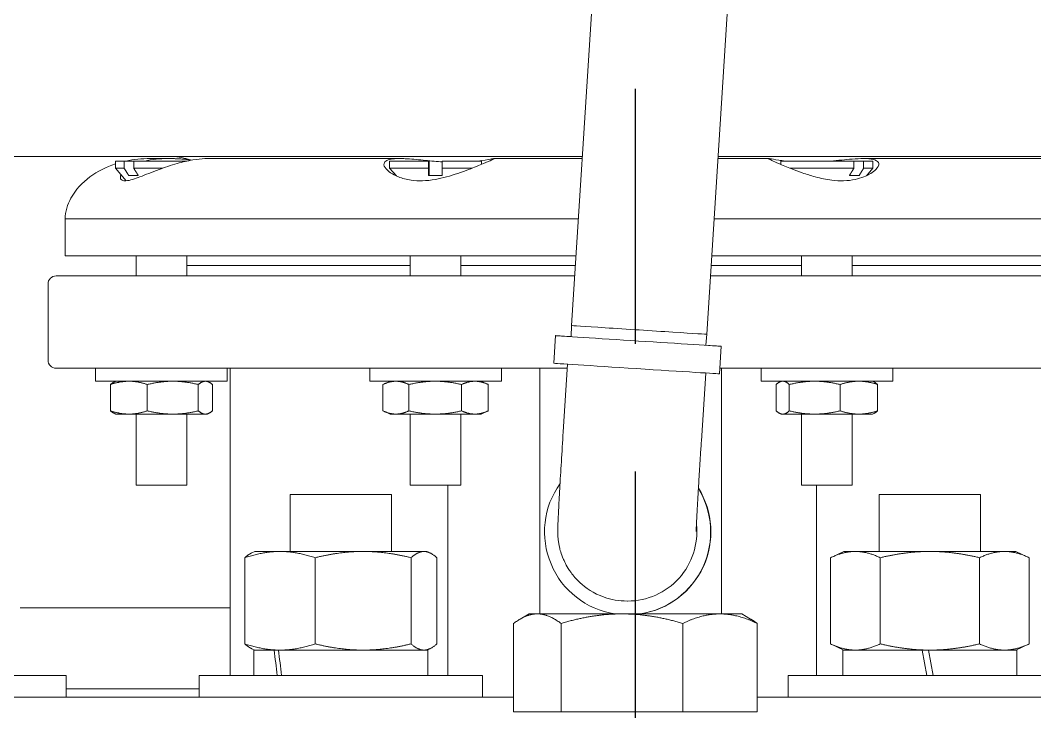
# Model space of a CAD drawing. Header units: inches. Extents: x 17 to 469, y 7 to 301.
# Drawn here: x 91.07 to 97.33, y 124.34 to 128.61 of the extents above; entities that cross this region are included whole.
import ezdxf

# ---------------------------------------------------------------- set-up
doc = ezdxf.new("R2010")
doc.units = ezdxf.units.IN
doc.header["$LTSCALE"] = 14
doc.header["$MEASUREMENT"] = 0
doc.linetypes.add('CHAIN', pattern=[0.7087, 0.4724, -0.0591, 0.1181, -0.0591])
doc.layers.add('Centerline', color=5, linetype='CHAIN', lineweight=25, true_color=0x0000ff)
doc.layers.add('Visible (ANSI)', color=7, linetype='Continuous', lineweight=50)

msp = doc.modelspace()

# ---------------------------------------------------------------- linework, layer by layer
at = {"layer": 'Centerline', "linetype": 'CHAIN', "ltscale": 0.952448}
msp.add_line((94.866969, 43.922673), (94.866969, 132.551927), dxfattribs=at)
at = {"layer": 'Visible (ANSI)', "linetype": 'Continuous', "lineweight": 18}
for p, q in [((94.65742, 129.617635), (94.472125, 126.722772)), ((95.493013, 129.56415), (95.307718, 126.669287)), ((90.956969, 127.767736), (94.539012, 127.767736)), ((91.657704, 127.738508), (91.71193, 127.738508)), ((91.657704, 127.738508), (91.657704, 127.694467)), ((91.71193, 127.738508), (91.770806, 127.738508)), ((91.71193, 127.694467), (91.71193, 127.738508)), ((91.770806, 127.738508), (91.770806, 127.694467)), ((91.770806, 127.738508), (92.098927, 127.738508)), ((91.98717, 127.754368), (91.871769, 127.754368)), ((92.001979, 127.754368), (91.98717, 127.754368)), ((93.412874, 127.754368), (92.223435, 127.754368)), ((93.350212, 127.738508), (93.589763, 127.738508)), ((93.350212, 127.738508), (93.350212, 127.694467)), ((93.589763, 127.738508), (93.594665, 127.738508)), ((93.589763, 127.694467), (93.589763, 127.738508)), ((93.594665, 127.738508), (93.594665, 127.694467)), ((93.673759, 127.738508), (93.673759, 127.694467)), ((93.673759, 127.738508), (93.918212, 127.738508)), ((93.918212, 127.738508), (93.918212, 127.718968)), ((94.538156, 127.754368), (93.993437, 127.754368)), ((95.690367, 127.754368), (95.377173, 127.754368)), ((95.378028, 127.767736), (98.776969, 127.767736)), ((95.764853, 127.738508), (96.215766, 127.738508)), ((95.764853, 127.738508), (95.764853, 127.71775)), ((96.215766, 127.694467), (96.215766, 127.738508)), ((96.215766, 127.738508), (96.275679, 127.738508)), ((97.485524, 127.754368), (96.275142, 127.754368)), ((96.275679, 127.738508), (96.275679, 127.694467)), ((96.275679, 127.738508), (96.332853, 127.738508)), ((96.332853, 127.738508), (96.332853, 127.694467)), ((91.657704, 127.694467), (91.71193, 127.694467)), ((91.72506, 127.616983), (91.657704, 127.694467)), ((91.770806, 127.694467), (91.948564, 127.694467)), ((93.350212, 127.694467), (93.589763, 127.694467)), ((93.391889, 127.646523), (93.350212, 127.694467)), ((93.673759, 127.694467), (93.857708, 127.694467)), ((95.82166, 127.694467), (96.215766, 127.694467)), ((96.275679, 127.694467), (96.332853, 127.694467)), ((96.292489, 127.648034), (96.332853, 127.694467)), ((91.739537, 127.650508), (91.798413, 127.650508)), ((93.5901, 127.650508), (93.674097, 127.650508)), ((96.188636, 127.650508), (96.248549, 127.650508)), ((91.346969, 127.382566), (94.514358, 127.382566)), ((91.346969, 127.382566), (91.346969, 127.154368)), ((95.353374, 127.382566), (98.386969, 127.382566)), ((91.346969, 127.154368), (94.499751, 127.154368)), ((91.785454, 127.154368), (91.785454, 127.029368)), ((92.097954, 127.154368), (92.097954, 127.029368)), ((92.097954, 127.093547), (93.477962, 127.093547)), ((93.477962, 127.154368), (93.477962, 127.029368)), ((93.790462, 127.154368), (93.790462, 127.029368)), ((93.790462, 127.093547), (94.495858, 127.093547)), ((95.334875, 127.093547), (95.892603, 127.093547)), ((95.338768, 127.154368), (98.386969, 127.154368)), ((95.892603, 127.154368), (95.892603, 127.029368)), ((96.205103, 127.154368), (96.205103, 127.029368)), ((96.205103, 127.093547), (97.614912, 127.093547)), ((91.241969, 126.979368), (91.241969, 126.509368)), ((91.291969, 127.029368), (94.49175, 127.029368)), ((95.330767, 127.029368), (98.441969, 127.029368)), ((94.469899, 126.654665), (94.472125, 126.722772)), ((94.363105, 126.490284), (94.37402, 126.660802)), ((95.301244, 126.601452), (95.307718, 126.669287)), ((95.386208, 126.424798), (95.397123, 126.595315)), ((94.421555, 126.065999), (94.448354, 126.48467)), ((94.446734, 126.459368), (91.291969, 126.459368)), ((91.535704, 126.459368), (91.535704, 126.379368)), ((92.347704, 126.459368), (92.347704, 126.379368)), ((92.366969, 126.459368), (92.366969, 124.563368)), ((93.228212, 126.459368), (93.228212, 126.379368)), ((94.040212, 126.459368), (94.040212, 126.379368)), ((94.277931, 126.459368), (94.277931, 124.942997)), ((95.274141, 126.011427), (95.30094, 126.430097)), ((98.441969, 126.459368), (95.388421, 126.459368)), ((95.397888, 126.459368), (95.397888, 124.942997)), ((95.642853, 126.459368), (95.642853, 126.379368)), ((96.454853, 126.459368), (96.454853, 126.379368)), ((92.347704, 126.379368), (91.535704, 126.379368)), ((91.627009, 126.359061), (91.627009, 126.196675)), ((91.660204, 126.379368), (91.649579, 126.374414)), ((91.854838, 126.359061), (91.854838, 126.196675)), ((92.169533, 126.359061), (92.169533, 126.196675)), ((92.223204, 126.379368), (92.233828, 126.374414)), ((92.256398, 126.359061), (92.256398, 126.196675)), ((94.040212, 126.379368), (93.228212, 126.379368)), ((93.309176, 126.359061), (93.309176, 126.196675)), ((93.352712, 126.379368), (93.310781, 126.359815)), ((93.469238, 126.359061), (93.469238, 126.196675)), ((93.794274, 126.359061), (93.794274, 126.196675)), ((93.915712, 126.379368), (93.957643, 126.359815)), ((93.959248, 126.359061), (93.959248, 126.196675)), ((96.454853, 126.379368), (95.642853, 126.379368)), ((95.735626, 126.359061), (95.735626, 126.196675)), ((95.767353, 126.379368), (95.758091, 126.375049)), ((95.817012, 126.359061), (95.817012, 126.196675)), ((96.130238, 126.359061), (96.130238, 126.196675)), ((96.330353, 126.379368), (96.339614, 126.375049)), ((96.362079, 126.359061), (96.362079, 126.196675)), ((91.660204, 126.176368), (91.649579, 126.181322)), ((91.660204, 126.176368), (91.740924, 126.176368)), ((91.740924, 126.176368), (92.012186, 126.176368)), ((91.785454, 126.176368), (91.785454, 125.738508)), ((92.012186, 126.176368), (92.212966, 126.176368)), ((92.097954, 126.176368), (92.097954, 125.738508)), ((92.212966, 126.176368), (92.223204, 126.176368)), ((92.223204, 126.176368), (92.233828, 126.181322)), ((93.352712, 126.176368), (93.310781, 126.195921)), ((93.352712, 126.176368), (93.389207, 126.176368)), ((93.389207, 126.176368), (93.631756, 126.176368)), ((93.477962, 126.176368), (93.477962, 125.738508)), ((93.631756, 126.176368), (93.876761, 126.176368)), ((93.790462, 126.176368), (93.790462, 125.738508)), ((93.876761, 126.176368), (93.915712, 126.176368)), ((93.915712, 126.176368), (93.957643, 126.195921)), ((95.767353, 126.176368), (95.758091, 126.180687)), ((95.767353, 126.176368), (95.776319, 126.176368)), ((95.776319, 126.176368), (95.973625, 126.176368)), ((95.892603, 126.176368), (95.892603, 125.738508)), ((95.973625, 126.176368), (96.246159, 126.176368)), ((96.205103, 126.176368), (96.205103, 125.738508)), ((96.246159, 126.176368), (96.330353, 126.176368)), ((96.330353, 126.176368), (96.339614, 126.180687)), ((91.785454, 125.738508), (92.097954, 125.738508)), ((93.477962, 125.738508), (93.790462, 125.738508)), ((93.709374, 125.738508), (93.709374, 124.563368)), ((95.892603, 125.738508), (96.205103, 125.738508)), ((95.985715, 125.738508), (95.985715, 124.563368)), ((92.736723, 125.679368), (93.361723, 125.679368)), ((92.736723, 125.679368), (92.736723, 125.328368)), ((93.361723, 125.679368), (93.361723, 125.328368)), ((96.372215, 125.679368), (96.997215, 125.679368)), ((96.372215, 125.679368), (96.372215, 125.328368)), ((96.997215, 125.679368), (96.997215, 125.328368)), ((92.456969, 124.757673), (92.456969, 125.290063)), ((92.518223, 125.328368), (92.499491, 125.319633)), ((92.673749, 125.328368), (92.518223, 125.328368)), ((93.186655, 125.328368), (92.673749, 125.328368)), ((92.890529, 124.757673), (92.890529, 125.290063)), ((93.562129, 125.328368), (93.186655, 125.328368)), ((93.482782, 124.757673), (93.482782, 125.290063)), ((93.580223, 125.328368), (93.562129, 125.328368)), ((93.580223, 125.328368), (93.598954, 125.319633)), ((93.641476, 124.757673), (93.641476, 125.290063)), ((96.153715, 125.328368), (96.071569, 125.290063)), ((96.071569, 124.757673), (96.071569, 125.290063)), ((96.224856, 125.328368), (96.153715, 125.328368)), ((96.684715, 125.328368), (96.224856, 125.328368)), ((96.378142, 124.757673), (96.378142, 125.290063)), ((97.144575, 125.328368), (96.684715, 125.328368)), ((96.991288, 124.757673), (96.991288, 125.290063)), ((97.215715, 125.328368), (97.144575, 125.328368)), ((97.215715, 125.328368), (97.297861, 125.290063)), ((97.297861, 124.757673), (97.297861, 125.290063)), ((92.366969, 124.979368), (91.070795, 124.979368)), ((94.818941, 125.022203), (94.815279, 125.022203)), ((94.210969, 124.942997), (94.15582, 124.911157)), ((94.261841, 124.942997), (94.210969, 124.942997)), ((94.78376, 124.942997), (94.261841, 124.942997)), ((95.388889, 124.942997), (94.78376, 124.942997)), ((95.522969, 124.942997), (95.388889, 124.942997)), ((95.522969, 124.942997), (95.578117, 124.911157)), ((94.115604, 124.338997), (94.115604, 124.884405)), ((94.408078, 124.338997), (94.408078, 124.884405)), ((95.159443, 124.338997), (95.159443, 124.884405)), ((95.618334, 124.338997), (95.618334, 124.884405)), ((92.518223, 124.719368), (92.499491, 124.728103)), ((92.512723, 124.719368), (92.63808, 124.719368)), ((92.512723, 124.719368), (92.512723, 124.563368)), ((92.63808, 124.719368), (92.641984, 124.719368)), ((92.641984, 124.719368), (92.66424, 124.719368)), ((92.66424, 124.719368), (93.585723, 124.719368)), ((93.580223, 124.719368), (93.598954, 124.728103)), ((93.585723, 124.719368), (93.585723, 124.563368)), ((96.153715, 124.719368), (96.071569, 124.757673)), ((96.148215, 124.719368), (96.637708, 124.719368)), ((96.148215, 124.719368), (96.148215, 124.563368)), ((96.637708, 124.719368), (96.676708, 124.719368)), ((96.637708, 124.719368), (96.665215, 124.563368)), ((96.704215, 124.563368), (96.676708, 124.719368)), ((96.676708, 124.719368), (97.221215, 124.719368)), ((97.215715, 124.719368), (97.297861, 124.757673)), ((97.221215, 124.719368), (97.221215, 124.563368)), ((89.603541, 124.563368), (91.353541, 124.563368)), ((91.353541, 124.429368), (91.353541, 124.563368)), ((92.174223, 124.563368), (93.924223, 124.563368)), ((92.174223, 124.429368), (92.174223, 124.563368)), ((93.924223, 124.429368), (93.924223, 124.563368)), ((95.809715, 124.563368), (97.559715, 124.563368)), ((95.809715, 124.429368), (95.809715, 124.563368)), ((91.353541, 124.479368), (92.174223, 124.479368)), ((92.322773, 124.429368), (89.990796, 124.429368)), ((92.322773, 124.429368), (93.218012, 124.429368)), ((94.115604, 124.429368), (93.218012, 124.429368)), ((96.515926, 124.429368), (95.618334, 124.429368)), ((96.515926, 124.429368), (97.411165, 124.429368)), ((94.261841, 124.338997), (94.115604, 124.338997)), ((94.137469, 124.338993), (95.596469, 124.338993)), ((94.210969, 124.338997), (94.210969, 124.338993)), ((94.408078, 124.338997), (94.261841, 124.338997)), ((94.78376, 124.338997), (94.408078, 124.338997)), ((95.159443, 124.338997), (94.78376, 124.338997)), ((95.388889, 124.338997), (95.159443, 124.338997)), ((95.618334, 124.338997), (95.388889, 124.338997)), ((95.522969, 124.338997), (95.522969, 124.338993))]:
    msp.add_line(p, q, dxfattribs=at)
for centre, radius, start, end in [((91.823293, 127.202813), 0.544322, 107.710788, 126.3850961), ((91.871769, 127.043991), 0.710378, 90, 102.1300403), ((91.983344, 127.349682), 0.418848, 70.89817, 86.471546), ((91.749102, 127.303499), 0.419254, 126.3850961, 150.6582796), ((91.635482, 127.367368), 0.288913, 150.6582796, 176.9846737), ((91.291969, 126.979368), 0.05, 90, 180), ((91.291969, 126.509368), 0.05, 180, 270)]:
    msp.add_arc(centre, radius, start, end, dxfattribs=at)
for centre, major_axis, ratio, start_param, end_param in [((94.889922, 126.696029), (0.417797, -0.026742), 0.00055745, 3.14159457, 6.28318723), ((94.885571, 126.628058), (-0.511552, 0.032743), 0.00055745, 5.66095776, 10.0470055), ((94.874657, 126.457541), (-0.511552, 0.032743), 0.00055745, 0.00000191, 3.14159456), ((94.818941, 125.449368), (0, -0.512598), 0.99996192, 4.09166532, 6.12715136), ((94.818941, 125.449368), (0, -0.512598), 0.99996192, 0.15603394, 2.12052275), ((94.820432, 125.449368), (0, -0.512598), 0.99996192, 0.15603394, 2.12558362), ((94.818941, 125.449368), (0, -0.427165), 0.99996192, 0, 1.67525553), ((93.049223, 124.452778), (0.385212, -3.042275), 0.12274422, 4.60911798, 4.66049369), ((93.049223, 124.673958), (0.385212, -3.042275), 0.12274422, 4.6819233, 4.73320308)]:
    msp.add_ellipse(centre, major_axis=major_axis, ratio=ratio, start_param=start_param, end_param=end_param, dxfattribs=at)
for points, knots in [([(92.038475, 127.723426), (92.000354, 127.712872), (91.962639, 127.699857), (91.884005, 127.670497), (91.843801, 127.653862), (91.809431, 127.641019)], [-0.679255692, -0.679255692, -0.679255692, -0.679255692, -0.375783136, -0.375783136, -0.000065342, -0.000065342, -0.000065342, -0.000065342]), ([(91.839472, 127.738507), (91.844586, 127.739721), (91.849807, 127.740876), (91.878671, 127.746785), (91.90367, 127.750222), (91.948847, 127.753707), (91.968111, 127.754368), (91.98717, 127.754368)], [-2.720383875, -2.720383875, -2.720383875, -2.720383875, -2.678099034, -2.678099034, -2.491240177, -2.491240177, -2.352656407, -2.352656407, -2.352656407, -2.352656407]), ([(91.98717, 127.754368), (92.000566, 127.754368), (92.013859, 127.754042), (92.063766, 127.751816), (92.098014, 127.748208), (92.128577, 127.744489)], [-2.352656407, -2.352656407, -2.352656407, -2.352656407, -2.255257183, -2.255257183, -1.98191758, -1.98191758, -1.98191758, -1.98191758]), ([(92.112694, 127.748056), (92.102513, 127.749112), (92.092105, 127.750093), (92.056075, 127.753008), (92.029358, 127.754368), (92.001979, 127.754368)], [-0.853527019, -0.853527019, -0.853527019, -0.853527019, -0.765579916, -0.765579916, -0.554474127, -0.554474127, -0.554474127, -0.554474127]), ([(92.223435, 127.754368), (92.219223, 127.754368), (92.214803, 127.754288), (92.188459, 127.753318), (92.163017, 127.750544), (92.104068, 127.740222), (92.071452, 127.732555), (92.038475, 127.723426)], [-0.554474127, -0.554474127, -0.554474127, -0.554474127, -0.502920157, -0.502920157, -0.261137559, -0.261137559, -0.000088707, -0.000088707, -0.000088707, -0.000088707]), ([(93.404825, 127.641019), (93.386157, 127.648434), (93.369875, 127.6571), (93.344852, 127.674109), (93.335326, 127.682393), (93.318235, 127.702332), (93.313442, 127.713884), (93.315796, 127.723426)], [-0.676925671, -0.676925671, -0.676925671, -0.676925671, -0.460674817, -0.460674817, -0.272898687, -0.272898687, -0.000063868, -0.000063868, -0.000063868, -0.000063868]), ([(93.315796, 127.723426), (93.317577, 127.730643), (93.323105, 127.736978), (93.342126, 127.746785), (93.35511, 127.750222), (93.383837, 127.753707), (93.397688, 127.754368), (93.412874, 127.754368)], [-2.871544461, -2.871544461, -2.871544461, -2.871544461, -2.678099034, -2.678099034, -2.491240177, -2.491240177, -2.352656407, -2.352656407, -2.352656407, -2.352656407]), ([(93.412874, 127.754368), (93.423548, 127.754368), (93.434881, 127.754042), (93.481074, 127.751771), (93.518978, 127.748011), (93.593261, 127.740703), (93.629401, 127.737195), (93.66786, 127.734526), (93.670812, 127.734328), (93.673759, 127.734137)], [-2.352656407, -2.352656407, -2.352656407, -2.352656407, -2.255257183, -2.255257183, -1.974496331, -1.974496331, -1.718901157, -1.718901157, -1.697613123, -1.697613123, -1.697613123, -1.697613123]), ([(93.929022, 127.723426), (93.903437, 127.712872), (93.871967, 127.699857), (93.795685, 127.670497), (93.748868, 127.653862), (93.701274, 127.641019)], [-0.679255692, -0.679255692, -0.679255692, -0.679255692, -0.375783136, -0.375783136, -0.000065342, -0.000065342, -0.000065342, -0.000065342]), ([(93.895494, 127.738508), (93.928971, 127.742657), (93.955226, 127.747693), (93.983186, 127.753008), (93.990449, 127.754368), (93.993437, 127.754368)], [-1.099632618, -1.099632618, -1.099632618, -1.099632618, -0.765579916, -0.765579916, -0.554474127, -0.554474127, -0.554474127, -0.554474127]), ([(93.993437, 127.754368), (93.994166, 127.754368), (93.994641, 127.754288), (93.995826, 127.753318), (93.990916, 127.750544), (93.968796, 127.740222), (93.951155, 127.732555), (93.929022, 127.723426)], [-0.554474127, -0.554474127, -0.554474127, -0.554474127, -0.502920157, -0.502920157, -0.261137559, -0.261137559, -0.000088707, -0.000088707, -0.000088707, -0.000088707]), ([(95.751331, 127.723426), (95.734174, 127.730643), (95.719817, 127.736978), (95.698813, 127.746785), (95.692177, 127.750222), (95.687626, 127.753707), (95.68795, 127.754368), (95.690367, 127.754368)], [-2.871544461, -2.871544461, -2.871544461, -2.871544461, -2.678099034, -2.678099034, -2.491240177, -2.491240177, -2.352656407, -2.352656407, -2.352656407, -2.352656407]), ([(95.690367, 127.754368), (95.692066, 127.754368), (95.6948, 127.754042), (95.709222, 127.751771), (95.727719, 127.748011), (95.763619, 127.742241), (95.777067, 127.74029), (95.791609, 127.738516)], [-2.352656407, -2.352656407, -2.352656407, -2.352656407, -2.255257183, -2.255257183, -1.974496331, -1.974496331, -1.831832444, -1.831832444, -1.831832444, -1.831832444]), ([(95.977366, 127.641019), (95.949901, 127.648434), (95.922807, 127.6571), (95.874205, 127.674109), (95.852288, 127.682393), (95.801603, 127.702332), (95.774012, 127.713884), (95.751331, 127.723426)], [-0.676925671, -0.676925671, -0.676925671, -0.676925671, -0.460674817, -0.460674817, -0.272898687, -0.272898687, -0.000063868, -0.000063868, -0.000063868, -0.000063868]), ([(96.071532, 127.738508), (96.118321, 127.742657), (96.163428, 127.747693), (96.229642, 127.753008), (96.25367, 127.754368), (96.275142, 127.754368)], [-1.099632618, -1.099632618, -1.099632618, -1.099632618, -0.765579916, -0.765579916, -0.554474127, -0.554474127, -0.554474127, -0.554474127]), ([(96.275142, 127.754368), (96.280385, 127.754368), (96.285477, 127.754288), (96.313496, 127.753318), (96.331995, 127.750544), (96.359661, 127.740222), (96.367329, 127.732555), (96.369006, 127.723426)], [-0.554474127, -0.554474127, -0.554474127, -0.554474127, -0.502920157, -0.502920157, -0.261137559, -0.261137559, -0.000088707, -0.000088707, -0.000088707, -0.000088707]), ([(96.369006, 127.723426), (96.370945, 127.712872), (96.364154, 127.699857), (96.334909, 127.670497), (96.308903, 127.653862), (96.275966, 127.641019)], [-0.679255692, -0.679255692, -0.679255692, -0.679255692, -0.375783136, -0.375783136, -0.000065342, -0.000065342, -0.000065342, -0.000065342]), ([(91.809431, 127.641019), (91.79298, 127.634871), (91.777838, 127.629505), (91.748208, 127.620589), (91.73443, 127.617584), (91.71255, 127.616134), (91.704335, 127.617414), (91.690773, 127.624648), (91.68749, 127.631974), (91.688789, 127.641019)], [-0.853530108, -0.853530108, -0.853530108, -0.853530108, -0.673931626, -0.673931626, -0.462453658, -0.462453658, -0.264803427, -0.264803427, -0.000211713, -0.000211713, -0.000211713, -0.000211713]), ([(93.701274, 127.641019), (93.678494, 127.634871), (93.655441, 127.629505), (93.605439, 127.620589), (93.578738, 127.617584), (93.528473, 127.616134), (93.505276, 127.617414), (93.454065, 127.624648), (93.427595, 127.631974), (93.404825, 127.641019)], [-0.853530108, -0.853530108, -0.853530108, -0.853530108, -0.673931626, -0.673931626, -0.462453658, -0.462453658, -0.264803427, -0.264803427, -0.000211713, -0.000211713, -0.000211713, -0.000211713]), ([(96.275966, 127.641019), (96.2602, 127.634871), (96.24274, 127.629505), (96.201656, 127.620589), (96.177675, 127.617584), (96.128468, 127.616134), (96.103878, 127.617414), (96.045017, 127.624648), (96.010865, 127.631974), (95.977366, 127.641019)], [-0.853530108, -0.853530108, -0.853530108, -0.853530108, -0.673931626, -0.673931626, -0.462453658, -0.462453658, -0.264803427, -0.264803427, -0.000211713, -0.000211713, -0.000211713, -0.000211713]), ([(94.421555, 126.065999), (94.41758, 126.003895), (94.413692, 125.941801), (94.406458, 125.82355), (94.403115, 125.767416), (94.397289, 125.666368), (94.394809, 125.621497), (94.390921, 125.546691), (94.38952, 125.517207), (94.388231, 125.482468), (94.387901, 125.4732), (94.38776, 125.457177), (94.387746, 125.453682), (94.387826, 125.445643), (94.387888, 125.441485), (94.38833, 125.429655), (94.388562, 125.422467), (94.390948, 125.398165), (94.391619, 125.385735), (94.402191, 125.339126), (94.406398, 125.318519), (94.432063, 125.259255), (94.444192, 125.233214), (94.483499, 125.179318), (94.500827, 125.158288), (94.558919, 125.104646), (94.607637, 125.06955), (94.716655, 125.031257), (94.766359, 125.022203), (94.815279, 125.022203)], [3.14159265, 3.14159265, 3.14159265, 3.14159265, 3.45575192, 3.45575192, 3.76991118, 3.76991118, 4.08407045, 4.08407045, 4.39822972, 4.39822972, 4.55530935, 4.55530935, 4.59457926, 4.59457926, 4.62631804, 4.62631804, 4.65851548, 4.65851548, 4.68233173, 4.68233173, 4.69479908, 4.69479908, 4.70136704, 4.70136704, 4.7047651, 4.7047651, 4.70938504, 4.70938504, 4.71238898, 4.71238898, 4.71238898, 4.71238898]), ([(95.274141, 126.011427), (95.273167, 125.996206), (95.272198, 125.980985), (95.270264, 125.950446), (95.269299, 125.935128), (95.267393, 125.904686), (95.266451, 125.889561), (95.264608, 125.859786), (95.263706, 125.845133), (95.261937, 125.816211), (95.26107, 125.801941), (95.259363, 125.773682), (95.258524, 125.759699), (95.256892, 125.732295), (95.256099, 125.718874), (95.254572, 125.692846), (95.253838, 125.68023), (95.252426, 125.65574), (95.251748, 125.643863), (95.25044, 125.620748), (95.249812, 125.60952), (95.24862, 125.587951), (95.248056, 125.577611), (95.247003, 125.558026), (95.246513, 125.54877), (95.24562, 125.531595), (95.245214, 125.523641), (95.244466, 125.508642), (95.244125, 125.501613), (95.243516, 125.488688), (95.243249, 125.482793), (95.242796, 125.472357), (95.24261, 125.467795), (95.242241, 125.458102), (95.242116, 125.453829), (95.242079, 125.452191), (95.242076, 125.452042), (95.242076, 125.452042)], [3.14159265, 3.14159265, 3.14159265, 3.14159265, 3.21956349, 3.21956349, 3.29852284, 3.29852284, 3.37748919, 3.37748919, 3.4554792, 3.4554792, 3.53342227, 3.53342227, 3.61237551, 3.61237551, 3.6913542, 3.6913542, 3.76936575, 3.76936575, 3.84724491, 3.84724491, 3.92619024, 3.92619024, 4.00520257, 4.00520257, 4.0832523, 4.0832523, 4.15852252, 4.15852252, 4.23499645, 4.23499645, 4.31169943, 4.31169943, 4.38743579, 4.38743579, 4.50352443, 4.50352443, 4.52628244, 4.52628244, 4.52628244, 4.52628244])]:
    msp.add_open_spline(points, degree=3, knots=knots, dxfattribs=at)
for points, weights in [([(91.739537, 127.650508), (91.726729, 127.670861), (91.71193, 127.694467)], [1, 1.00267954782, 1]), ([(91.770806, 127.694467), (91.785605, 127.670861), (91.798413, 127.650508)], [1, 1.00267954782, 1]), ([(93.5901, 127.650508), (93.589944, 127.670861), (93.589763, 127.694467)], [1, 1.00267954782, 1]), ([(93.594665, 127.694467), (93.594484, 127.670861), (93.594327, 127.650508)], [1, 1.00267954782, 1]), ([(93.673759, 127.694467), (93.67394, 127.670861), (93.674097, 127.650508)], [1, 1.00267954782, 1]), ([(96.188636, 127.650508), (96.201223, 127.670861), (96.215766, 127.694467)], [1, 1.00267954782, 1]), ([(96.275679, 127.694467), (96.261136, 127.670861), (96.248549, 127.650508)], [1, 1.00267954782, 1]), ([(91.740924, 126.379368), (91.688056, 126.379368), (91.627009, 126.359061)], [1, 1.0379548493, 1]), ([(91.627009, 126.359061), (91.638896, 126.369432), (91.649579, 126.374414)], [1, 1.01903065952, 1.01897727532]), ([(91.854838, 126.359061), (91.793792, 126.379368), (91.740924, 126.379368)], [1, 1.0379548493, 1]), ([(92.012186, 126.379368), (91.939161, 126.379368), (91.854838, 126.359061)], [1, 1.0379548493, 1]), ([(92.169533, 126.359061), (92.085211, 126.379368), (92.012186, 126.379368)], [1, 1.0379548493, 1]), ([(92.212966, 126.379368), (92.192809, 126.379368), (92.169533, 126.359061)], [1, 1.0379548493, 1]), ([(92.256398, 126.359061), (92.233123, 126.379368), (92.212966, 126.379368)], [1, 1.0379548493, 1]), ([(93.389207, 126.379368), (93.352065, 126.379368), (93.309176, 126.359061)], [1, 1.0379548493, 1]), ([(93.469238, 126.359061), (93.426349, 126.379368), (93.389207, 126.379368)], [1, 1.0379548493, 1]), ([(93.631756, 126.379368), (93.556331, 126.379368), (93.469238, 126.359061)], [1, 1.0379548493, 1]), ([(93.794274, 126.359061), (93.70718, 126.379368), (93.631756, 126.379368)], [1, 1.0379548493, 1]), ([(93.876761, 126.379368), (93.838478, 126.379368), (93.794274, 126.359061)], [1, 1.0379548493, 1]), ([(93.959248, 126.359061), (93.915043, 126.379368), (93.876761, 126.379368)], [1, 1.0379548493, 1]), ([(93.957643, 126.359815), (93.958444, 126.359442), (93.959248, 126.359061)], [1.00134783282, 1.00068632708, 1]), ([(95.776319, 126.379368), (95.757433, 126.379368), (95.735626, 126.359061)], [1, 1.0379548493, 1]), ([(95.817012, 126.359061), (95.795205, 126.379368), (95.776319, 126.379368)], [1, 1.0379548493, 1]), ([(95.973625, 126.379368), (95.900941, 126.379368), (95.817012, 126.359061)], [1, 1.0379548493, 1]), ([(96.130238, 126.359061), (96.046309, 126.379368), (95.973625, 126.379368)], [1, 1.0379548493, 1]), ([(96.246159, 126.379368), (96.19236, 126.379368), (96.130238, 126.359061)], [1, 1.0379548493, 1]), ([(96.362079, 126.359061), (96.299957, 126.379368), (96.246159, 126.379368)], [1, 1.0379548493, 1]), ([(96.339614, 126.375049), (96.350221, 126.370103), (96.362079, 126.359061)], [1.01888705873, 1.02028697131, 1]), ([(91.627009, 126.196675), (91.688056, 126.176368), (91.740924, 126.176368)], [1, 1.0379548493, 1]), ([(91.649579, 126.181322), (91.638896, 126.186304), (91.627009, 126.196675)], [1.01897727532, 1.01903065952, 1]), ([(91.740924, 126.176368), (91.793792, 126.176368), (91.854838, 126.196675)], [1, 1.0379548493, 1]), ([(91.854838, 126.196675), (91.939161, 126.176368), (92.012186, 126.176368)], [1, 1.0379548493, 1]), ([(92.012186, 126.176368), (92.085211, 126.176368), (92.169533, 126.196675)], [1, 1.0379548493, 1]), ([(92.169533, 126.196675), (92.192809, 126.176368), (92.212966, 126.176368)], [1, 1.0379548493, 1]), ([(92.212966, 126.176368), (92.233123, 126.176368), (92.256398, 126.196675)], [1, 1.0379548493, 1]), ([(93.309176, 126.196675), (93.352065, 126.176368), (93.389207, 126.176368)], [1, 1.0379548493, 1]), ([(93.389207, 126.176368), (93.426349, 126.176368), (93.469238, 126.196675)], [1, 1.0379548493, 1]), ([(93.469238, 126.196675), (93.556331, 126.176368), (93.631756, 126.176368)], [1, 1.0379548493, 1]), ([(93.631756, 126.176368), (93.70718, 126.176368), (93.794274, 126.196675)], [1, 1.0379548493, 1]), ([(93.794274, 126.196675), (93.838478, 126.176368), (93.876761, 126.176368)], [1, 1.0379548493, 1]), ([(93.876761, 126.176368), (93.915043, 126.176368), (93.959248, 126.196675)], [1, 1.0379548493, 1]), ([(93.959248, 126.196675), (93.958444, 126.196294), (93.957643, 126.195921)], [1, 1.00068632708, 1.00134783282]), ([(95.735626, 126.196675), (95.757433, 126.176368), (95.776319, 126.176368)], [1, 1.0379548493, 1]), ([(95.776319, 126.176368), (95.795205, 126.176368), (95.817012, 126.196675)], [1, 1.0379548493, 1]), ([(95.817012, 126.196675), (95.900941, 126.176368), (95.973625, 126.176368)], [1, 1.0379548493, 1]), ([(95.973625, 126.176368), (96.046309, 126.176368), (96.130238, 126.196675)], [1, 1.0379548493, 1]), ([(96.130238, 126.196675), (96.19236, 126.176368), (96.246159, 126.176368)], [1, 1.0379548493, 1]), ([(96.246159, 126.176368), (96.299957, 126.176368), (96.362079, 126.196675)], [1, 1.0379548493, 1]), ([(96.362079, 126.196675), (96.350221, 126.185633), (96.339614, 126.180687)], [1, 1.02028697131, 1.01888705873]), ([(92.673749, 125.328368), (92.573141, 125.328368), (92.456969, 125.290063)], [1, 1.0379548493, 1]), ([(92.456969, 125.290063), (92.479389, 125.31026), (92.499491, 125.319633)], [1, 1.01965956375, 1.01895290532]), ([(92.890529, 125.290063), (92.774357, 125.328368), (92.673749, 125.328368)], [1, 1.0379548493, 1]), ([(93.186655, 125.328368), (93.049223, 125.328368), (92.890529, 125.290063)], [1, 1.0379548493, 1]), ([(93.482782, 125.290063), (93.324088, 125.328368), (93.186655, 125.328368)], [1, 1.0379548493, 1]), ([(93.562129, 125.328368), (93.525304, 125.328368), (93.482782, 125.290063)], [1, 1.0379548493, 1]), ([(93.641476, 125.290063), (93.598954, 125.328368), (93.562129, 125.328368)], [1, 1.0379548493, 1]), ([(96.224856, 125.328368), (96.153715, 125.328368), (96.071569, 125.290063)], [1, 1.0379548493, 1]), ([(96.378142, 125.290063), (96.295996, 125.328368), (96.224856, 125.328368)], [1, 1.0379548493, 1]), ([(96.684715, 125.328368), (96.542434, 125.328368), (96.378142, 125.290063)], [1, 1.0379548493, 1]), ([(96.991288, 125.290063), (96.826996, 125.328368), (96.684715, 125.328368)], [1, 1.0379548493, 1]), ([(97.144575, 125.328368), (97.073434, 125.328368), (96.991288, 125.290063)], [1, 1.0379548493, 1]), ([(97.297861, 125.290063), (97.215715, 125.328368), (97.144575, 125.328368)], [1, 1.0379548493, 1]), ([(94.261841, 124.942997), (94.193972, 124.942997), (94.115604, 124.884405)], [1, 1.0379548493, 1]), ([(94.408078, 124.884405), (94.32971, 124.942997), (94.261841, 124.942997)], [1, 1.0379548493, 1]), ([(94.78376, 124.942997), (94.609406, 124.942997), (94.408078, 124.884405)], [1, 1.0379548493, 1]), ([(95.159443, 124.884405), (94.958115, 124.942997), (94.78376, 124.942997)], [1, 1.0379548493, 1]), ([(95.388889, 124.942997), (95.282403, 124.942997), (95.159443, 124.884405)], [1, 1.0379548493, 1]), ([(95.618334, 124.884405), (95.495375, 124.942997), (95.388889, 124.942997)], [1, 1.0379548493, 1]), ([(95.578117, 124.911157), (95.597591, 124.899914), (95.618334, 124.884405)], [1.01451336305, 1.00977327381, 1]), ([(92.456969, 124.757673), (92.573141, 124.719368), (92.673749, 124.719368)], [1, 1.0379548493, 1]), ([(92.499491, 124.728103), (92.479389, 124.737476), (92.456969, 124.757673)], [1.01895290532, 1.01965956375, 1]), ([(92.673749, 124.719368), (92.774357, 124.719368), (92.890529, 124.757673)], [1, 1.0379548493, 1]), ([(92.890529, 124.757673), (93.049223, 124.719368), (93.186655, 124.719368)], [1, 1.0379548493, 1]), ([(93.186655, 124.719368), (93.324088, 124.719368), (93.482782, 124.757673)], [1, 1.0379548493, 1]), ([(93.482782, 124.757673), (93.525304, 124.719368), (93.562129, 124.719368)], [1, 1.0379548493, 1]), ([(93.562129, 124.719368), (93.598954, 124.719368), (93.641476, 124.757673)], [1, 1.0379548493, 1]), ([(96.071569, 124.757673), (96.153715, 124.719368), (96.224856, 124.719368)], [1, 1.0379548493, 1]), ([(96.224856, 124.719368), (96.295996, 124.719368), (96.378142, 124.757673)], [1, 1.0379548493, 1]), ([(96.378142, 124.757673), (96.542434, 124.719368), (96.684715, 124.719368)], [1, 1.0379548493, 1]), ([(96.684715, 124.719368), (96.826996, 124.719368), (96.991288, 124.757673)], [1, 1.0379548493, 1]), ([(96.991288, 124.757673), (97.073434, 124.719368), (97.144575, 124.719368)], [1, 1.0379548493, 1]), ([(97.144575, 124.719368), (97.215715, 124.719368), (97.297861, 124.757673)], [1, 1.0379548493, 1])]:
    msp.add_rational_spline(points, weights, degree=2, dxfattribs=at)
msp.add_open_spline([(91.688789, 127.641019), (91.689356, 127.644969), (91.690775, 127.649274), (91.693046, 127.653811)], degree=3, dxfattribs=at)

doc.saveas('drawing.dxf')
